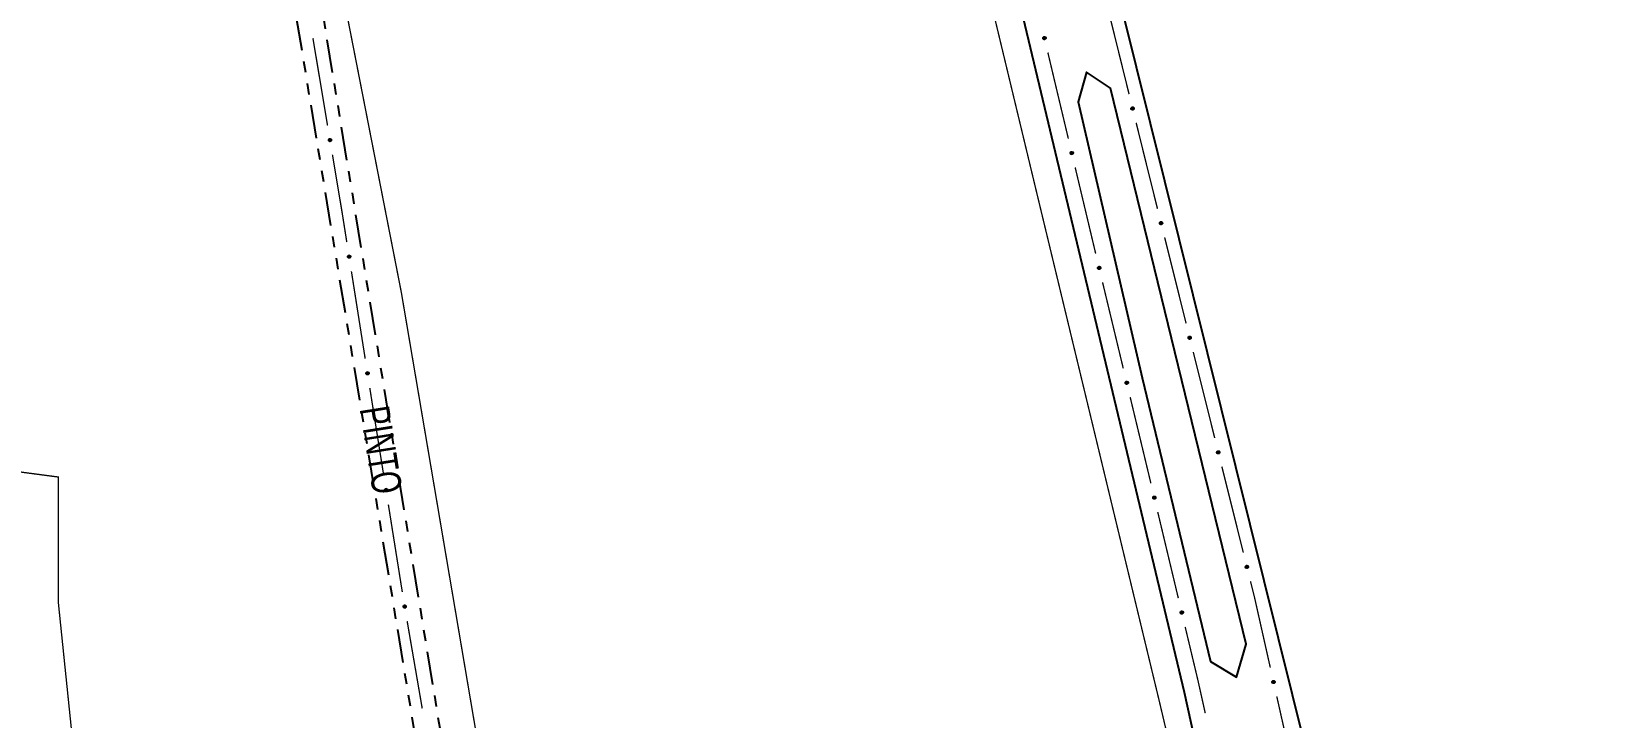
# Model space of a CAD drawing. Extents: x 212200 to 214553, y 4880545 to 4882659.
# Drawn here: x 212911.9 to 213126.6, y 4881728.8 to 4881821.7 of the extents above; entities that cross this region are included whole.
import ezdxf

# ---------------------------------------------------------------- set-up
doc = ezdxf.new("R2010")
doc.units = 0
doc.header["$LTSCALE"] = 1.5
doc.header["$MEASUREMENT"] = 0
doc.linetypes.add('TRACO_12', pattern=[2.5, 2, -0.5])
doc.linetypes.add('TRACO_25', pattern=[8, 3, -1, 1, -1, 1, -1])
for name, color, linetype in [('RU-QUADRA', 210, 'CONTINUOUS'), ('SV-EIXO-RUA-N-PAV', 6, 'CONTINUOUS'), ('SV-EIXO-RUA-PAV', 20, 'CONTINUOUS'), ('SV-RUA-NAO-PAV', 7, 'CONTINUOUS'), ('SV-RUA-PAVIM', 7, 'CONTINUOUS'), ('SV-TXT-RUA-N-PAV', 7, 'CONTINUOUS')]:
    doc.layers.add(name, color=color, linetype=linetype)
doc.styles.add('ARIAL', font='ARIAL.SHX')

msp = doc.modelspace()

# ---------------------------------------------------------------- linework, layer by layer
at = {"layer": 'RU-QUADRA', "linetype": 'Continuous', "const_width": 0.18, "flags": 128}
msp.add_lwpolyline([(213102.179297, 4881570.507812), (213079.254985, 4881667.304371), (213069.1, 4881711.74), (213064.59, 4881730.87), (213048.17, 4881799.01), (213040.78, 4881829.77), (213014.41, 4881945.52), (213009.95, 4881964.98), (212996.36, 4882021.22), (212961.6, 4882016.15), (212946.72, 4882013.98), (212945.5, 4882019.14), (212933.14, 4882017.4), (212921.56, 4882015.69), (212925.05, 4881992.09), (212926.11, 4881985.75), (212938.3, 4881912.42), (212951.77, 4881838.36), (212961.95, 4881786.32), (212974.61, 4881711.7), (212979.76, 4881681.29), (212985.16, 4881649.49), (213002.00624, 4881550.149158)], dxfattribs=at)
at = {"layer": 'RU-QUADRA', "linetype": 'TRACO_12', "const_width": 0.18, "flags": 128}
msp.add_lwpolyline([(212753.14, 4881730.73), (212722.796981, 4881733.844496), (212712.116992, 4881733.802882), (212705.121891, 4881731.44633), (212694.047904, 4881726.379435), (212692.789685, 4881726.277028), (212691.410657, 4881727.771747), (212668.148777, 4881779.456839), (212668.203514, 4881780.946535), (212669.634256, 4881782.460927), (212694.649016, 4881793.313657), (212698.316783, 4881794.250694), (212702.697204, 4881794.0566), (212731.73068, 4881790.923658), (212753.148274, 4881788.549413), (212814.98, 4881781.12), (212849.36, 4881777.92), (212848.65, 4881770.18), (212915.5, 4881761.34), (212915.5, 4881744.4), (212918.13, 4881718.89), (212918.64, 4881713.93), (212851.68, 4881720.7), (212769.95, 4881729.27)], close=True, dxfattribs=at)
at = {"layer": 'SV-EIXO-RUA-N-PAV', "const_width": 0.18}
for points in [[(212949.975002, 4881820.788937), (212951.955623, 4881808.953518)], [(212952.61583, 4881805.008378), (212953.936244, 4881797.118099)], [(212953.936244, 4881797.118099), (212953.941936, 4881797.084089)], [(212953.941936, 4881797.084089), (212954.559634, 4881793.166976)], [(212955.182704, 4881789.215801), (212957.051914, 4881777.362276)], [(212957.674984, 4881773.411101), (212958.142286, 4881770.44772)], [(212958.142286, 4881770.44772), (212958.2012, 4881770.07412)], [(212958.2012, 4881770.07412), (212959.558068, 4881761.559775)], [(212960.187575, 4881757.609621), (212962.076095, 4881745.759157)], [(212962.733532, 4881741.813637), (212964.773183, 4881729.988248)]]:
    msp.add_lwpolyline(points, dxfattribs=at)
at = {"layer": 'SV-EIXO-RUA-N-PAV'}
for points in [[(212952.370583, 4881807.140827), (212952.410798, 4881807.112993), (212952.43967, 4881807.080847), (212952.456034, 4881807.047105), (212952.462719, 4881807.013518), (212952.465688, 4881806.978386), (212952.460867, 4881806.942306), (212952.446646, 4881806.903446), (212952.419008, 4881806.862908), (212952.384134, 4881806.835496), (212952.351912, 4881806.817683), (212952.317291, 4881806.808696), (212952.283114, 4881806.806383), (212952.245801, 4881806.81263), (212952.206561, 4881806.827427), (212952.166471, 4881806.856204), (212952.138382, 4881806.887913), (212952.123411, 4881806.920965), (212952.114596, 4881806.955829), (212952.111995, 4881806.991732), (212952.116931, 4881807.027122), (212952.1319, 4881807.066604), (212952.160828, 4881807.105796), (212952.192134, 4881807.134172), (212952.224967, 4881807.149603), (212952.259486, 4881807.157509), (212952.294686, 4881807.160916), (212952.331157, 4881807.157579), (212952.370583, 4881807.140827)], [(212954.957525, 4881791.350462), (212954.997478, 4881791.322251), (212955.026046, 4881791.289835), (212955.042091, 4881791.255941), (212955.04846, 4881791.222292), (212955.051099, 4881791.187134), (212955.045939, 4881791.151101), (212955.031353, 4881791.112376), (212955.003334, 4881791.0721), (212954.968204, 4881791.045017), (212954.935816, 4881791.027509), (212954.901112, 4881791.018847), (212954.866914, 4881791.016856), (212954.829662, 4881791.023454), (212954.790563, 4881791.038618), (212954.750745, 4881791.067772), (212954.722956, 4881791.099744), (212954.708297, 4881791.132935), (212954.69981, 4881791.16788), (212954.697546, 4881791.203806), (212954.702816, 4881791.239148), (212954.718155, 4881791.278488), (212954.74745, 4881791.317406), (212954.779022, 4881791.345486), (212954.811999, 4881791.360608), (212954.84659, 4881791.368189), (212954.881821, 4881791.371264), (212954.918259, 4881791.367585), (212954.957525, 4881791.350462)], [(212957.449805, 4881775.545762), (212957.489757, 4881775.517551), (212957.518325, 4881775.485135), (212957.534371, 4881775.451241), (212957.54074, 4881775.417592), (212957.543378, 4881775.382434), (212957.538218, 4881775.346401), (212957.523632, 4881775.307676), (212957.495614, 4881775.2674), (212957.460484, 4881775.240317), (212957.428096, 4881775.222809), (212957.393391, 4881775.214147), (212957.359194, 4881775.212156), (212957.321942, 4881775.218754), (212957.282842, 4881775.233918), (212957.243025, 4881775.263072), (212957.215236, 4881775.295044), (212957.200577, 4881775.328235), (212957.19209, 4881775.36318), (212957.189826, 4881775.399106), (212957.195095, 4881775.434448), (212957.210435, 4881775.473788), (212957.23973, 4881775.512706), (212957.271301, 4881775.540786), (212957.304278, 4881775.555908), (212957.33887, 4881775.563489), (212957.374101, 4881775.566564), (212957.410539, 4881775.562885), (212957.449805, 4881775.545762)], [(212959.958918, 4881759.743912), (212959.998916, 4881759.715766), (212960.027537, 4881759.683397), (212960.043637, 4881759.649529), (212960.050061, 4881759.615891), (212960.052757, 4881759.580737), (212960.047656, 4881759.544695), (212960.033133, 4881759.505947), (212960.00518, 4881759.465625), (212959.970094, 4881759.438485), (212959.937735, 4881759.420924), (212959.903045, 4881759.412206), (212959.868851, 4881759.410159), (212959.831588, 4881759.416696), (212959.792463, 4881759.431797), (212959.752599, 4881759.460886), (212959.724757, 4881759.492812), (212959.710044, 4881759.52598), (212959.7015, 4881759.56091), (212959.699178, 4881759.596833), (212959.70439, 4881759.632183), (212959.719665, 4881759.671548), (212959.748897, 4881759.710514), (212959.780423, 4881759.738646), (212959.813375, 4881759.753821), (212959.847954, 4881759.761458), (212959.88318, 4881759.764591), (212959.919624, 4881759.760971), (212959.958918, 4881759.743912)], [(212962.477648, 4881743.944835), (212962.518002, 4881743.917202), (212962.547033, 4881743.885201), (212962.563565, 4881743.851541), (212962.570418, 4881743.817988), (212962.573562, 4881743.782871), (212962.568922, 4881743.746767), (212962.554894, 4881743.707836), (212962.527459, 4881743.667161), (212962.492722, 4881743.639576), (212962.46059, 4881743.621602), (212962.426013, 4881743.612442), (212962.391848, 4881743.609959), (212962.354505, 4881743.61602), (212962.315191, 4881743.63062), (212962.274958, 4881743.659198), (212962.246712, 4881743.690766), (212962.231576, 4881743.723743), (212962.222587, 4881743.758562), (212962.219807, 4881743.794451), (212962.224566, 4881743.829866), (212962.239338, 4881743.869422), (212962.26807, 4881743.908758), (212962.299234, 4881743.93729), (212962.33199, 4881743.952885), (212962.366469, 4881743.960963), (212962.401652, 4881743.964545), (212962.438139, 4881743.961391), (212962.477648, 4881743.944835)]]:
    msp.add_lwpolyline(points, close=True, dxfattribs=at)
for points in [[(212952.111995, 4881806.991732), (212952.138382, 4881806.887913)], [(212952.115806, 4881807.005251), (212952.150885, 4881806.878306)], [(212952.116931, 4881807.027122), (212952.166471, 4881806.856204)], [(212952.127671, 4881807.041824), (212952.184777, 4881806.84939)], [(212952.1319, 4881807.066604), (212952.206561, 4881806.827427)], [(212952.148506, 4881807.082665), (212952.225174, 4881806.822947)], [(212952.160828, 4881807.105796), (212952.245801, 4881806.81263)], [(212952.175851, 4881807.117678), (212952.262642, 4881806.813998)], [(212952.192134, 4881807.134172), (212952.283114, 4881806.806383)], [(212952.208365, 4881807.138338), (212952.299209, 4881806.810433)], [(212952.224967, 4881807.149603), (212952.317291, 4881806.808696)], [(212952.24223, 4881807.150923), (212952.331734, 4881806.814493)], [(212952.259486, 4881807.157509), (212952.351912, 4881806.817683)], [(212952.278792, 4881807.155658), (212952.368961, 4881806.83179)], [(212952.294686, 4881807.160916), (212952.384134, 4881806.835496)], [(212952.313563, 4881807.154559), (212952.401249, 4881806.853796)], [(212952.331157, 4881807.157579), (212952.419008, 4881806.862908)], [(212952.349235, 4881807.148077), (212952.43039, 4881806.886342)], [(212952.370583, 4881807.140827), (212952.446646, 4881806.903446)], [(212952.391872, 4881807.124775), (212952.452121, 4881806.9301)], [(212952.410798, 4881807.112993), (212952.460867, 4881806.942306)], [(212952.427336, 4881807.094739), (212952.460844, 4881806.968914)], [(212952.43967, 4881807.080847), (212952.465688, 4881806.978386)], [(212954.697546, 4881791.203806), (212954.722956, 4881791.099744)], [(212954.701485, 4881791.217289), (212954.735368, 4881791.090019)], [(212954.702816, 4881791.239148), (212954.750745, 4881791.067772)], [(212954.713693, 4881791.253749), (212954.768987, 4881791.060786)], [(212954.718155, 4881791.278488), (212954.790563, 4881791.038618)], [(212954.734912, 4881791.294392), (212954.809133, 4881791.033964)], [(212954.74745, 4881791.317406), (212954.829662, 4881791.023454)], [(212954.762585, 4881791.329146), (212954.846515, 4881791.024663)], [(212954.779022, 4881791.345486), (212954.866914, 4881791.016856)], [(212954.795291, 4881791.349499), (212954.883048, 4881791.020754)], [(212954.811999, 4881791.360608), (212954.901112, 4881791.018847)], [(212954.829273, 4881791.361765), (212954.915609, 4881791.024508)], [(212954.84659, 4881791.368189), (212954.935816, 4881791.027509)], [(212954.865878, 4881791.366156), (212954.952997, 4881791.041455)], [(212954.881821, 4881791.371264), (212954.968204, 4881791.045017)], [(212954.900637, 4881791.36473), (212954.985491, 4881791.063155)], [(212954.918259, 4881791.367585), (212955.003334, 4881791.0721)], [(212954.936247, 4881791.357913), (212955.014936, 4881791.095426)], [(212954.957525, 4881791.350462), (212955.031353, 4881791.112376)], [(212954.978663, 4881791.334211), (212955.037078, 4881791.138978)], [(212954.997478, 4881791.322251), (212955.045939, 4881791.151101)], [(212955.013843, 4881791.303843), (212955.046165, 4881791.177708)], [(212955.026046, 4881791.289835), (212955.051099, 4881791.187134)], [(212957.189826, 4881775.399106), (212957.215236, 4881775.295044)], [(212957.193764, 4881775.412589), (212957.227648, 4881775.285319)], [(212957.195095, 4881775.434448), (212957.243025, 4881775.263072)], [(212957.205973, 4881775.449049), (212957.261267, 4881775.256086)], [(212957.210435, 4881775.473788), (212957.282842, 4881775.233918)], [(212957.227191, 4881775.489692), (212957.301412, 4881775.229264)], [(212957.23973, 4881775.512706), (212957.321942, 4881775.218754)], [(212957.254864, 4881775.524446), (212957.338795, 4881775.219963)], [(212957.271301, 4881775.540786), (212957.359194, 4881775.212156)], [(212957.287571, 4881775.544799), (212957.375327, 4881775.216054)], [(212957.304278, 4881775.555908), (212957.393391, 4881775.214147)], [(212957.321553, 4881775.557065), (212957.407889, 4881775.219808)], [(212957.33887, 4881775.563489), (212957.428096, 4881775.222809)], [(212957.358157, 4881775.561456), (212957.445276, 4881775.236755)], [(212957.374101, 4881775.566564), (212957.460484, 4881775.240317)], [(212957.392917, 4881775.56003), (212957.47777, 4881775.258455)], [(212957.410539, 4881775.562885), (212957.495614, 4881775.2674)], [(212957.428526, 4881775.553213), (212957.507216, 4881775.290726)], [(212957.449805, 4881775.545762), (212957.523632, 4881775.307676)], [(212957.470943, 4881775.529511), (212957.529357, 4881775.334278)], [(212957.489757, 4881775.517551), (212957.538218, 4881775.346401)], [(212957.506122, 4881775.499143), (212957.538445, 4881775.373008)], [(212957.518325, 4881775.485135), (212957.543378, 4881775.382434)], [(212959.699178, 4881759.596833), (212959.724757, 4881759.492812)], [(212959.703095, 4881759.610322), (212959.737185, 4881759.483108)], [(212959.70439, 4881759.632183), (212959.752599, 4881759.460886)], [(212959.715244, 4881759.646802), (212959.770852, 4881759.453929)], [(212959.719665, 4881759.671548), (212959.792463, 4881759.431797)], [(212959.736396, 4881759.68748), (212959.811041, 4881759.427172)], [(212959.748897, 4881759.710514), (212959.831588, 4881759.416696)], [(212959.764012, 4881759.722279), (212959.848439, 4881759.417933)], [(212959.780423, 4881759.738646), (212959.868851, 4881759.410159)], [(212959.796685, 4881759.742685), (212959.884977, 4881759.414084)], [(212959.813375, 4881759.753821), (212959.903045, 4881759.412206)], [(212959.830647, 4881759.755006), (212959.917533, 4881759.41789)], [(212959.847954, 4881759.761458), (212959.937735, 4881759.420924)], [(212959.867245, 4881759.759456), (212959.954893, 4881759.434898)], [(212959.88318, 4881759.764591), (212959.970094, 4881759.438485)], [(212959.902007, 4881759.758087), (212959.987351, 4881759.456651)], [(212959.919624, 4881759.760971), (212960.00518, 4881759.465625)], [(212959.937627, 4881759.751328), (212960.016744, 4881759.48897)], [(212959.958918, 4881759.743912), (212960.033133, 4881759.505947)], [(212959.980082, 4881759.727696), (212960.038815, 4881759.532558)], [(212959.998916, 4881759.715766), (212960.047656, 4881759.544695)], [(212960.015311, 4881759.697385), (212960.047839, 4881759.571303)], [(212960.027537, 4881759.683397), (212960.052757, 4881759.580737)], [(212962.219807, 4881743.794451), (212962.246712, 4881743.690766)], [(212962.22355, 4881743.80799), (212962.259262, 4881743.681221)], [(212962.224566, 4881743.829866), (212962.274958, 4881743.659198)], [(212962.235233, 4881743.844622), (212962.293299, 4881743.652475)], [(212962.239338, 4881743.869422), (212962.315191, 4881743.63062)], [(212962.255864, 4881743.885566), (212962.333826, 4881743.626233)], [(212962.26807, 4881743.908758), (212962.354505, 4881743.61602)], [(212962.283034, 4881743.920715), (212962.371339, 4881743.617472)], [(212962.299234, 4881743.93729), (212962.391848, 4881743.609959)], [(212962.315444, 4881743.941537), (212962.407924, 4881743.614089)], [(212962.33199, 4881743.952885), (212962.426013, 4881743.612442)], [(212962.349246, 4881743.95429), (212962.440428, 4881743.618311)], [(212962.366469, 4881743.960963), (212962.46059, 4881743.621602)], [(212962.385784, 4881743.959208), (212962.477568, 4881743.635794)], [(212962.401652, 4881743.964545), (212962.492722, 4881743.639576)], [(212962.42056, 4881743.958283), (212962.509746, 4881743.65796)], [(212962.438139, 4881743.961391), (212962.527459, 4881743.667161)], [(212962.456264, 4881743.951979), (212962.538724, 4881743.690652)], [(212962.477648, 4881743.944835), (212962.554894, 4881743.707836)], [(212962.499017, 4881743.92889), (212962.560236, 4881743.734518)], [(212962.518002, 4881743.917202), (212962.568922, 4881743.746767)], [(212962.53463, 4881743.899031), (212962.568765, 4881743.773375)], [(212962.547033, 4881743.885201), (212962.573562, 4881743.782871)]]:
    msp.add_lwpolyline(points, dxfattribs=at)
at = {"layer": 'SV-EIXO-RUA-PAV', "const_width": 0.18}
for points in [[(213060.472917, 4881813.207168), (213057.592401, 4881824.856315)], [(213049.475683, 4881818.844352), (213052.25145, 4881807.169802)], [(213063.320816, 4881801.68993), (213061.433089, 4881809.324119)], [(213053.176706, 4881803.278285), (213055.952473, 4881791.603735)], [(213063.35371, 4881801.55809), (213063.320816, 4881801.68993)], [(213064.32203, 4881797.677065), (213063.35371, 4881801.55809)], [(213068.195309, 4881782.152964), (213065.29035, 4881793.796039)], [(213056.884685, 4881787.713881), (213059.688582, 4881776.046055)], [(213072.068587, 4881766.628863), (213069.163628, 4881778.271938)], [(213060.623214, 4881772.15678), (213063.193452, 4881761.461273)], [(213063.193452, 4881761.461273), (213063.207648, 4881761.402196)], [(213063.207648, 4881761.402196), (213063.425704, 4881760.488617)], [(213075.941866, 4881751.104762), (213073.036907, 4881762.747837)], [(213064.354351, 4881756.597908), (213067.140291, 4881744.925782)], [(213077.46679, 4881744.992867), (213076.910186, 4881747.223736)], [(213077.620354, 4881744.309158), (213077.46679, 4881744.992867)], [(213079.592662, 4881735.527928), (213077.620354, 4881744.309158)], [(213068.068937, 4881741.035073), (213069.694069, 4881734.226332)], [(213069.694069, 4881734.226332), (213069.77138, 4881733.902423)], [(213069.77138, 4881733.902423), (213070.788002, 4881729.347503)], [(213083.098987, 4881719.916853), (213080.469244, 4881731.625159)]]:
    msp.add_lwpolyline(points, dxfattribs=at)
at = {"layer": 'SV-EIXO-RUA-PAV'}
for points in [[(213049.086915, 4881820.955357), (213049.128919, 4881820.930304), (213049.159897, 4881820.900182), (213049.178503, 4881820.867623), (213049.187442, 4881820.834564), (213049.192778, 4881820.799713), (213049.190406, 4881820.76339), (213049.178843, 4881820.723657), (213049.154007, 4881820.681345), (213049.121065, 4881820.651639), (213049.09012, 4881820.63169), (213049.056185, 4881820.620384), (213049.022243, 4881820.615767), (213048.984593, 4881820.619479), (213048.944443, 4881820.63159), (213048.9025, 4881820.657594), (213048.872333, 4881820.687332), (213048.855163, 4881820.719297), (213048.844013, 4881820.753485), (213048.838991, 4881820.789131), (213048.841526, 4881820.824773), (213048.853792, 4881820.865177), (213048.880006, 4881820.906234), (213048.909323, 4881820.93666), (213048.941039, 4881820.954274), (213048.974945, 4881820.964494), (213049.009834, 4881820.970272), (213049.046447, 4881820.969407), (213049.086915, 4881820.955357)], [(213060.880631, 4881811.09974), (213060.838403, 4881811.124415), (213060.807156, 4881811.154257), (213060.788259, 4881811.186648), (213060.779023, 4881811.219625), (213060.773374, 4881811.254426), (213060.775419, 4881811.29077), (213060.786625, 4881811.330604), (213060.81108, 4881811.373138), (213060.843754, 4881811.403139), (213060.874518, 4881811.423365), (213060.90835, 4881811.434975), (213060.94225, 4881811.439897), (213060.979932, 4881811.436523), (213061.020189, 4881811.424773), (213061.062364, 4881811.399148), (213061.092797, 4881811.369681), (213061.110253, 4881811.337871), (213061.12171, 4881811.303785), (213061.127051, 4881811.268186), (213061.124837, 4881811.232522), (213061.112934, 4881811.19201), (213061.08709, 4881811.15072), (213061.058047, 4881811.120031), (213061.026491, 4881811.102133), (213060.992679, 4881811.091609), (213060.957842, 4881811.085518), (213060.921223, 4881811.086054), (213060.880631, 4881811.09974)], [(213052.787938, 4881805.38929), (213052.829942, 4881805.364237), (213052.86092, 4881805.334116), (213052.879526, 4881805.301556), (213052.888465, 4881805.268498), (213052.893801, 4881805.233647), (213052.891429, 4881805.197323), (213052.879866, 4881805.157591), (213052.85503, 4881805.115278), (213052.822088, 4881805.085573), (213052.791143, 4881805.065624), (213052.757208, 4881805.054317), (213052.723266, 4881805.049701), (213052.685616, 4881805.053413), (213052.645465, 4881805.065524), (213052.603523, 4881805.091527), (213052.573356, 4881805.121266), (213052.556186, 4881805.153231), (213052.545036, 4881805.187419), (213052.540014, 4881805.223064), (213052.542548, 4881805.258707), (213052.554815, 4881805.29911), (213052.581029, 4881805.340167), (213052.610346, 4881805.370594), (213052.642062, 4881805.388208), (213052.675967, 4881805.398428), (213052.710857, 4881805.404205), (213052.74747, 4881805.403341), (213052.787938, 4881805.38929)], [(213064.734166, 4881795.570497), (213064.691886, 4881795.595083), (213064.660577, 4881795.624859), (213064.641611, 4881795.65721), (213064.632306, 4881795.690168), (213064.626584, 4881795.724958), (213064.628554, 4881795.761306), (213064.639676, 4881795.801163), (213064.664041, 4881795.843749), (213064.696652, 4881795.873817), (213064.727374, 4881795.894108), (213064.761182, 4881795.90579), (213064.795071, 4881795.910782), (213064.83276, 4881795.907488), (213064.873042, 4881795.895822), (213064.91527, 4881795.870285), (213064.945764, 4881795.840883), (213064.963287, 4881795.80911), (213064.974816, 4881795.775047), (213064.980232, 4881795.73946), (213064.978093, 4881795.703791), (213064.966275, 4881795.663255), (213064.940517, 4881795.62191), (213064.911539, 4881795.59116), (213064.880021, 4881795.573196), (213064.846231, 4881795.562601), (213064.811407, 4881795.556437), (213064.774787, 4881795.556896), (213064.734166, 4881795.570497)], [(213056.490831, 4881789.823943), (213056.532895, 4881789.798992), (213056.563945, 4881789.768945), (213056.58263, 4881789.736431), (213056.591649, 4881789.703394), (213056.597069, 4881789.668556), (213056.594784, 4881789.632226), (213056.583317, 4881789.592466), (213056.558583, 4881789.550094), (213056.525713, 4881789.520309), (213056.494816, 4881789.500286), (213056.460908, 4881789.488897), (213056.426977, 4881789.484199), (213056.389319, 4881789.48782), (213056.349139, 4881789.499834), (213056.307134, 4881789.525737), (213056.276895, 4881789.555402), (213056.259649, 4881789.587326), (213056.248416, 4881789.621487), (213056.243308, 4881789.65712), (213056.245757, 4881789.692769), (213056.257926, 4881789.733202), (213056.284041, 4881789.774322), (213056.313284, 4881789.804819), (213056.344958, 4881789.822509), (213056.378839, 4881789.832811), (213056.413714, 4881789.838672), (213056.450329, 4881789.837896), (213056.490831, 4881789.823943)], [(213068.607444, 4881780.046396), (213068.565165, 4881780.070982), (213068.533856, 4881780.100758), (213068.51489, 4881780.133109), (213068.505585, 4881780.166067), (213068.499863, 4881780.200857), (213068.501832, 4881780.237205), (213068.512954, 4881780.277062), (213068.53732, 4881780.319648), (213068.569931, 4881780.349716), (213068.600653, 4881780.370007), (213068.63446, 4881780.381689), (213068.66835, 4881780.386681), (213068.706038, 4881780.383387), (213068.74632, 4881780.371721), (213068.788548, 4881780.346184), (213068.819043, 4881780.316782), (213068.836566, 4881780.285009), (213068.848095, 4881780.250946), (213068.853511, 4881780.215359), (213068.851372, 4881780.17969), (213068.839553, 4881780.139154), (213068.813796, 4881780.097809), (213068.784818, 4881780.067059), (213068.753299, 4881780.049095), (213068.719509, 4881780.0385), (213068.684685, 4881780.032336), (213068.648065, 4881780.032795), (213068.607444, 4881780.046396)], [(213060.229359, 4881774.266842), (213060.271423, 4881774.24189), (213060.302474, 4881774.211843), (213060.321158, 4881774.179329), (213060.330177, 4881774.146292), (213060.335597, 4881774.111454), (213060.333313, 4881774.075125), (213060.321845, 4881774.035365), (213060.297111, 4881773.992992), (213060.264241, 4881773.963208), (213060.233344, 4881773.943184), (213060.199437, 4881773.931796), (213060.165505, 4881773.927098), (213060.127847, 4881773.930719), (213060.087667, 4881773.942733), (213060.045662, 4881773.968635), (213060.015424, 4881773.998301), (213059.998177, 4881774.030225), (213059.986944, 4881774.064386), (213059.981837, 4881774.100019), (213059.984285, 4881774.135667), (213059.996454, 4881774.1761), (213060.022569, 4881774.21722), (213060.051813, 4881774.247718), (213060.083486, 4881774.265408), (213060.117367, 4881774.27571), (213060.152243, 4881774.281571), (213060.188858, 4881774.280795), (213060.229359, 4881774.266842)], [(213072.480723, 4881764.522295), (213072.438444, 4881764.546881), (213072.407134, 4881764.576657), (213072.388169, 4881764.609008), (213072.378863, 4881764.641966), (213072.373141, 4881764.676756), (213072.375111, 4881764.713104), (213072.386233, 4881764.752961), (213072.410599, 4881764.795547), (213072.44321, 4881764.825615), (213072.473931, 4881764.845906), (213072.507739, 4881764.857588), (213072.541628, 4881764.86258), (213072.579317, 4881764.859286), (213072.619599, 4881764.84762), (213072.661827, 4881764.822083), (213072.692322, 4881764.792681), (213072.709845, 4881764.760908), (213072.721373, 4881764.726845), (213072.726789, 4881764.691258), (213072.724651, 4881764.655589), (213072.712832, 4881764.615053), (213072.687075, 4881764.573708), (213072.658097, 4881764.542958), (213072.626578, 4881764.524994), (213072.592788, 4881764.514399), (213072.557964, 4881764.508235), (213072.521344, 4881764.508694), (213072.480723, 4881764.522295)], [(213063.963743, 4881758.708574), (213064.00577, 4881758.683557), (213064.036773, 4881758.653463), (213064.055408, 4881758.62092), (213064.064376, 4881758.587869), (213064.069743, 4881758.553023), (213064.067402, 4881758.516697), (213064.055874, 4881758.476955), (213064.031074, 4881758.43462), (213063.998158, 4881758.404886), (213063.967231, 4881758.38491), (213063.933306, 4881758.373574), (213063.899367, 4881758.368928), (213063.861714, 4881758.372607), (213063.821553, 4881758.384683), (213063.779588, 4881758.41065), (213063.749395, 4881758.440362), (213063.732198, 4881758.472313), (213063.721017, 4881758.506491), (213063.715965, 4881758.542132), (213063.718468, 4881758.577777), (213063.730699, 4881758.618191), (213063.756878, 4881758.659271), (213063.786168, 4881758.689723), (213063.817868, 4881758.707364), (213063.851765, 4881758.717614), (213063.88665, 4881758.723421), (213063.923264, 4881758.722589), (213063.963743, 4881758.708574)], [(213076.354002, 4881748.998194), (213076.311722, 4881749.02278), (213076.280413, 4881749.052556), (213076.261447, 4881749.084907), (213076.252142, 4881749.117865), (213076.24642, 4881749.152655), (213076.24839, 4881749.189003), (213076.259512, 4881749.22886), (213076.283877, 4881749.271446), (213076.316488, 4881749.301514), (213076.34721, 4881749.321805), (213076.381018, 4881749.333487), (213076.414907, 4881749.338479), (213076.452596, 4881749.335185), (213076.492878, 4881749.323519), (213076.535106, 4881749.297982), (213076.565601, 4881749.26858), (213076.583123, 4881749.236807), (213076.594652, 4881749.202744), (213076.600068, 4881749.167157), (213076.597929, 4881749.131488), (213076.586111, 4881749.090952), (213076.560354, 4881749.049607), (213076.531375, 4881749.018857), (213076.499857, 4881749.000893), (213076.466067, 4881748.990298), (213076.431243, 4881748.984134), (213076.394623, 4881748.984593), (213076.354002, 4881748.998194)], [(213067.67833, 4881743.145738), (213067.720356, 4881743.120722), (213067.75136, 4881743.090627), (213067.769994, 4881743.058084), (213067.778962, 4881743.025033), (213067.784329, 4881742.990187), (213067.781988, 4881742.953861), (213067.77046, 4881742.914119), (213067.745661, 4881742.871785), (213067.712745, 4881742.842051), (213067.681817, 4881742.822075), (213067.647892, 4881742.810739), (213067.613953, 4881742.806093), (213067.5763, 4881742.809772), (213067.53614, 4881742.821848), (213067.494174, 4881742.847815), (213067.463981, 4881742.877527), (213067.446784, 4881742.909477), (213067.435604, 4881742.943655), (213067.430551, 4881742.979296), (213067.433054, 4881743.014941), (213067.445286, 4881743.055355), (213067.471464, 4881743.096435), (213067.500754, 4881743.126887), (213067.532455, 4881743.144529), (213067.566351, 4881743.154778), (213067.601236, 4881743.160586), (213067.63785, 4881743.159753), (213067.67833, 4881743.145738)], [(213079.955035, 4881733.412232), (213079.913347, 4881733.437808), (213079.882748, 4881733.468314), (213079.86455, 4881733.501103), (213079.856024, 4881733.534271), (213079.851124, 4881733.569186), (213079.853949, 4881733.605477), (213079.866008, 4881733.645062), (213079.89137, 4881733.687061), (213079.924681, 4881733.716353), (213079.955872, 4881733.735914), (213079.989946, 4881733.746795), (213080.023943, 4881733.750987), (213080.061544, 4881733.746806), (213080.10154, 4881733.734194), (213080.143154, 4881733.707669), (213080.172948, 4881733.677556), (213080.189717, 4881733.645379), (213080.200439, 4881733.611054), (213080.205015, 4881733.575349), (213080.202036, 4881733.539741), (213080.189266, 4881733.499494), (213080.162541, 4881733.458767), (213080.132846, 4881733.428709), (213080.100913, 4881733.411493), (213080.066883, 4881733.401697), (213080.031923, 4881733.396356), (213079.995324, 4881733.397677), (213079.955035, 4881733.412232)]]:
    msp.add_lwpolyline(points, close=True, dxfattribs=at)
for points in [[(213048.838991, 4881820.789131), (213048.872333, 4881820.687332)], [(213048.841526, 4881820.824773), (213048.9025, 4881820.657594)], [(213048.841881, 4881820.802877), (213048.885457, 4881820.678592)], [(213048.851248, 4881820.840168), (213048.921225, 4881820.652032)], [(213048.853792, 4881820.865177), (213048.944443, 4881820.63159)], [(213048.869276, 4881820.882323), (213048.963316, 4881820.628378)], [(213048.880006, 4881820.906234), (213048.984593, 4881820.619479)], [(213048.894192, 4881820.919104), (213049.001303, 4881820.621982)], [(213048.909323, 4881820.93666), (213049.022243, 4881820.615767)], [(213048.925236, 4881820.941913), (213049.038028, 4881820.620896)], [(213048.941039, 4881820.954274), (213049.056185, 4881820.620384)], [(213048.958173, 4881820.956757), (213049.070204, 4881820.627143)], [(213048.974945, 4881820.964494), (213049.09012, 4881820.63169)], [(213048.994331, 4881820.963952), (213049.106177, 4881820.646917)], [(213049.009834, 4881820.970272), (213049.121065, 4881820.651639)], [(213049.029097, 4881820.965205), (213049.136905, 4881820.671054)], [(213049.046447, 4881820.969407), (213049.154007, 4881820.681345)], [(213049.065126, 4881820.961148), (213049.16378, 4881820.705495)], [(213049.086915, 4881820.955357), (213049.178843, 4881820.723657)], [(213049.10924, 4881820.940781), (213049.182504, 4881820.750621)], [(213049.128919, 4881820.930304), (213049.190406, 4881820.76339)], [(213049.146652, 4881820.913209), (213049.188585, 4881820.789936)], [(213049.159897, 4881820.900182), (213049.192778, 4881820.799713)], [(213060.807156, 4881811.154257), (213060.773374, 4881811.254426)], [(213060.838403, 4881811.124415), (213060.775419, 4881811.29077)], [(213060.820517, 4881811.14135), (213060.777479, 4881811.264241)], [(213060.858175, 4881811.114115), (213060.783206, 4881811.303609)], [(213060.880631, 4881811.09974), (213060.786625, 4881811.330604)], [(213060.902471, 4881811.094145), (213060.801525, 4881811.348902)], [(213060.921223, 4881811.086054), (213060.81108, 4881811.373138)], [(213060.938534, 4881811.090412), (213060.828089, 4881811.383583)], [(213060.957842, 4881811.085518), (213060.843754, 4881811.403139)], [(213060.973288, 4881811.091977), (213060.858599, 4881811.407994)], [(213060.992679, 4881811.091609), (213060.874518, 4881811.423365)], [(213061.00938, 4881811.099496), (213060.894393, 4881811.42809)], [(213061.026491, 4881811.102133), (213060.90835, 4881811.434975)], [(213061.042183, 4881811.114635), (213060.926512, 4881811.434627)], [(213061.058047, 4881811.120031), (213060.94225, 4881811.439897)], [(213061.07302, 4881811.137722), (213060.963245, 4881811.43387)], [(213061.08709, 4881811.15072), (213060.979932, 4881811.436523)], [(213061.097605, 4881811.174725), (213061.001288, 4881811.427816)], [(213061.112934, 4881811.19201), (213061.020189, 4881811.424773)], [(213061.115254, 4881811.217041), (213061.043589, 4881811.404541)], [(213061.124837, 4881811.232522), (213061.062364, 4881811.399148)], [(213061.124286, 4881811.254415), (213061.079595, 4881811.378304)], [(213061.127051, 4881811.268186), (213061.092797, 4881811.369681)], [(213052.540014, 4881805.223064), (213052.573356, 4881805.121266)], [(213052.542548, 4881805.258707), (213052.603523, 4881805.091527)], [(213052.542903, 4881805.23681), (213052.586479, 4881805.112525)], [(213052.55227, 4881805.274101), (213052.622248, 4881805.085965)], [(213052.554815, 4881805.29911), (213052.645465, 4881805.065524)], [(213052.570299, 4881805.316257), (213052.664339, 4881805.062312)], [(213052.581029, 4881805.340167), (213052.685616, 4881805.053413)], [(213052.595215, 4881805.353037), (213052.702326, 4881805.055915)], [(213052.610346, 4881805.370594), (213052.723266, 4881805.049701)], [(213052.626258, 4881805.375847), (213052.739051, 4881805.054829)], [(213052.642062, 4881805.388208), (213052.757208, 4881805.054317)], [(213052.659196, 4881805.390691), (213052.771227, 4881805.061077)], [(213052.675967, 4881805.398428), (213052.791143, 4881805.065624)], [(213052.695354, 4881805.397885), (213052.8072, 4881805.08085)], [(213052.710857, 4881805.404205), (213052.822088, 4881805.085573)], [(213052.73012, 4881805.399138), (213052.837928, 4881805.104987)], [(213052.74747, 4881805.403341), (213052.85503, 4881805.115278)], [(213052.766149, 4881805.395082), (213052.864803, 4881805.139428)], [(213052.787938, 4881805.38929), (213052.879866, 4881805.157591)], [(213052.810263, 4881805.374714), (213052.883527, 4881805.184554)], [(213052.829942, 4881805.364237), (213052.891429, 4881805.197323)], [(213052.847675, 4881805.347142), (213052.889608, 4881805.223869)], [(213052.86092, 4881805.334116), (213052.893801, 4881805.233647)], [(213064.660577, 4881795.624859), (213064.626584, 4881795.724958)], [(213064.691886, 4881795.595083), (213064.628554, 4881795.761306)], [(213064.673965, 4881795.61198), (213064.630669, 4881795.734781)], [(213064.71168, 4881795.584825), (213064.636314, 4881795.774161)], [(213064.734166, 4881795.570497), (213064.639676, 4881795.801163)], [(213064.756017, 4881795.564947), (213064.654537, 4881795.819492)], [(213064.774787, 4881795.556896), (213064.664041, 4881795.843749)], [(213064.792089, 4881795.56129), (213064.681029, 4881795.854229)], [(213064.811407, 4881795.556437), (213064.696652, 4881795.873817)], [(213064.826839, 4881795.562928), (213064.711487, 4881795.878704)], [(213064.846231, 4881795.562601), (213064.727374, 4881795.894108)], [(213064.862915, 4881795.570523), (213064.747239, 4881795.898875)], [(213064.880021, 4881795.573196), (213064.761182, 4881795.90579)], [(213064.895686, 4881795.585731), (213064.779344, 4881795.905479)], [(213064.911539, 4881795.59116), (213064.795071, 4881795.910782)], [(213064.926475, 4881795.608883), (213064.816078, 4881795.9048)], [(213064.940517, 4881795.62191), (213064.83276, 4881795.907488)], [(213064.950982, 4881795.645937), (213064.854134, 4881795.898825)], [(213064.966275, 4881795.663255), (213064.873042, 4881795.895822)], [(213064.968542, 4881795.68829), (213064.896484, 4881795.875639)], [(213064.978093, 4881795.703791), (213064.91527, 4881795.870285)], [(213064.977495, 4881795.725683), (213064.932545, 4881795.849477)], [(213064.980232, 4881795.73946), (213064.945764, 4881795.840883)], [(213056.243308, 4881789.65712), (213056.276895, 4881789.555402)], [(213056.245757, 4881789.692769), (213056.307134, 4881789.525737)], [(213056.246165, 4881789.670873), (213056.29004, 4881789.546693)], [(213056.255442, 4881789.708187), (213056.325872, 4881789.52022)], [(213056.257926, 4881789.733202), (213056.349139, 4881789.499834)], [(213056.273368, 4881789.750386), (213056.36802, 4881789.496668)], [(213056.284041, 4881789.774322), (213056.389319, 4881789.48782)], [(213056.298196, 4881789.787226), (213056.406023, 4881789.490363)], [(213056.313284, 4881789.804819), (213056.426977, 4881789.484199)], [(213056.329184, 4881789.81011), (213056.44275, 4881789.489365)], [(213056.344958, 4881789.822509), (213056.460908, 4881789.488897)], [(213056.362086, 4881789.825033), (213056.474911, 4881789.495691)], [(213056.378839, 4881789.832811), (213056.494816, 4881789.500286)], [(213056.398227, 4881789.832315), (213056.510836, 4881789.515551)], [(213056.413714, 4881789.838672), (213056.525713, 4881789.520309)], [(213056.43299, 4881789.833652), (213056.541505, 4881789.539761)], [(213056.450329, 4881789.837896), (213056.558583, 4881789.550094)], [(213056.469028, 4881789.829682), (213056.568298, 4881789.574267)], [(213056.490831, 4881789.823943), (213056.583317, 4881789.592466)], [(213056.513191, 4881789.809421), (213056.586913, 4881789.619438)], [(213056.532895, 4881789.798992), (213056.594784, 4881789.632226)], [(213056.550669, 4881789.78194), (213056.592899, 4881789.658768)], [(213056.563945, 4881789.768945), (213056.597069, 4881789.668556)], [(213068.533856, 4881780.100758), (213068.499863, 4881780.200857)], [(213068.565165, 4881780.070982), (213068.501832, 4881780.237205)], [(213068.547244, 4881780.087879), (213068.503948, 4881780.21068)], [(213068.584959, 4881780.060724), (213068.509592, 4881780.25006)], [(213068.607444, 4881780.046396), (213068.512954, 4881780.277062)], [(213068.629296, 4881780.040846), (213068.527815, 4881780.295391)], [(213068.648065, 4881780.032795), (213068.53732, 4881780.319648)], [(213068.665367, 4881780.037189), (213068.554307, 4881780.330128)], [(213068.684685, 4881780.032336), (213068.569931, 4881780.349716)], [(213068.700117, 4881780.038827), (213068.584766, 4881780.354603)], [(213068.719509, 4881780.0385), (213068.600653, 4881780.370007)], [(213068.736194, 4881780.046422), (213068.620517, 4881780.374774)], [(213068.753299, 4881780.049095), (213068.63446, 4881780.381689)], [(213068.768965, 4881780.06163), (213068.652622, 4881780.381378)], [(213068.784818, 4881780.067059), (213068.66835, 4881780.386681)], [(213068.799754, 4881780.084782), (213068.689357, 4881780.380699)], [(213068.813796, 4881780.097809), (213068.706038, 4881780.383387)], [(213068.824261, 4881780.121836), (213068.727413, 4881780.374724)], [(213068.839553, 4881780.139154), (213068.74632, 4881780.371721)], [(213068.841821, 4881780.164189), (213068.769763, 4881780.351538)], [(213068.851372, 4881780.17969), (213068.788548, 4881780.346184)], [(213068.850774, 4881780.201582), (213068.805824, 4881780.325376)], [(213068.853511, 4881780.215359), (213068.819043, 4881780.316782)], [(213059.981837, 4881774.100019), (213060.015424, 4881773.998301)], [(213059.984285, 4881774.135667), (213060.045662, 4881773.968635)], [(213059.984693, 4881774.113772), (213060.028568, 4881773.989592)], [(213059.99397, 4881774.151085), (213060.064401, 4881773.963119)], [(213059.996454, 4881774.1761), (213060.087667, 4881773.942733)], [(213060.011896, 4881774.193284), (213060.106548, 4881773.939566)], [(213060.022569, 4881774.21722), (213060.127847, 4881773.930719)], [(213060.036724, 4881774.230125), (213060.144551, 4881773.933262)], [(213060.051813, 4881774.247718), (213060.165505, 4881773.927098)], [(213060.067712, 4881774.253009), (213060.181278, 4881773.932264)], [(213060.083486, 4881774.265408), (213060.199437, 4881773.931796)], [(213060.100614, 4881774.267932), (213060.213439, 4881773.938589)], [(213060.117367, 4881774.27571), (213060.233344, 4881773.943184)], [(213060.136755, 4881774.275214), (213060.249364, 4881773.958449)], [(213060.152243, 4881774.281571), (213060.264241, 4881773.963208)], [(213060.171518, 4881774.276551), (213060.280034, 4881773.98266)], [(213060.188858, 4881774.280795), (213060.297111, 4881773.992992)], [(213060.207556, 4881774.272581), (213060.306826, 4881774.017166)], [(213060.229359, 4881774.266842), (213060.321845, 4881774.035365)], [(213060.251719, 4881774.252319), (213060.325442, 4881774.062337)], [(213060.271423, 4881774.24189), (213060.333313, 4881774.075125)], [(213060.289198, 4881774.224838), (213060.331427, 4881774.101666)], [(213060.302474, 4881774.211843), (213060.335597, 4881774.111454)], [(213072.407134, 4881764.576657), (213072.373141, 4881764.676756)], [(213072.438444, 4881764.546881), (213072.375111, 4881764.713104)], [(213072.420522, 4881764.563778), (213072.377226, 4881764.686579)], [(213072.458237, 4881764.536623), (213072.382871, 4881764.725959)], [(213072.480723, 4881764.522295), (213072.386233, 4881764.752961)], [(213072.502575, 4881764.516745), (213072.401094, 4881764.77129)], [(213072.521344, 4881764.508694), (213072.410599, 4881764.795547)], [(213072.538646, 4881764.513088), (213072.427586, 4881764.806027)], [(213072.557964, 4881764.508235), (213072.44321, 4881764.825615)], [(213072.573396, 4881764.514726), (213072.458045, 4881764.830502)], [(213072.592788, 4881764.514399), (213072.473931, 4881764.845906)], [(213072.609473, 4881764.522321), (213072.493796, 4881764.850673)], [(213072.626578, 4881764.524994), (213072.507739, 4881764.857588)], [(213072.642244, 4881764.537529), (213072.525901, 4881764.857277)], [(213072.658097, 4881764.542958), (213072.541628, 4881764.86258)], [(213072.673032, 4881764.560681), (213072.562636, 4881764.856598)], [(213072.687075, 4881764.573708), (213072.579317, 4881764.859286)], [(213072.69754, 4881764.597735), (213072.600691, 4881764.850623)], [(213072.712832, 4881764.615053), (213072.619599, 4881764.84762)], [(213072.7151, 4881764.640088), (213072.643042, 4881764.827437)], [(213072.724651, 4881764.655589), (213072.661827, 4881764.822083)], [(213072.724053, 4881764.677481), (213072.679102, 4881764.801275)], [(213072.726789, 4881764.691258), (213072.692322, 4881764.792681)], [(213063.715965, 4881758.542132), (213063.749395, 4881758.440362)], [(213063.718468, 4881758.577777), (213063.779588, 4881758.41065)], [(213063.718842, 4881758.55588), (213063.762526, 4881758.431633)], [(213063.728176, 4881758.59318), (213063.798318, 4881758.405105)], [(213063.730699, 4881758.618191), (213063.821553, 4881758.384683)], [(213063.746168, 4881758.635351), (213063.840429, 4881758.381488)], [(213063.756878, 4881758.659271), (213063.861714, 4881758.372607)], [(213063.771052, 4881758.672153), (213063.878422, 4881758.375124)], [(213063.786168, 4881758.689723), (213063.899367, 4881758.368928)], [(213063.802076, 4881758.694989), (213063.915148, 4881758.37407)], [(213063.817868, 4881758.707364), (213063.933306, 4881758.373574)], [(213063.835, 4881758.709862), (213063.947319, 4881758.380346)], [(213063.851765, 4881758.717614), (213063.967231, 4881758.38491)], [(213063.871152, 4881758.717088), (213063.983274, 4881758.400151)], [(213063.88665, 4881758.723421), (213063.998158, 4881758.404886)], [(213063.905917, 4881758.718372), (213064.013981, 4881758.424314)], [(213063.923264, 4881758.722589), (213064.031074, 4881758.43462)], [(213063.941949, 4881758.714346), (213064.040826, 4881758.458779)], [(213063.963743, 4881758.708574), (213064.055874, 4881758.476955)], [(213063.986082, 4881758.694017), (213064.059511, 4881758.503921)], [(213064.00577, 4881758.683557), (213064.067402, 4881758.516697)], [(213064.023517, 4881758.666478), (213064.065558, 4881758.543241)], [(213064.036773, 4881758.653463), (213064.069743, 4881758.553023)], [(213076.280413, 4881749.052556), (213076.24642, 4881749.152655)], [(213076.311722, 4881749.02278), (213076.24839, 4881749.189003)], [(213076.293801, 4881749.039677), (213076.250505, 4881749.162478)], [(213076.331516, 4881749.012522), (213076.25615, 4881749.201858)], [(213076.354002, 4881748.998194), (213076.259512, 4881749.22886)], [(213076.375854, 4881748.992644), (213076.274373, 4881749.247189)], [(213076.394623, 4881748.984593), (213076.283877, 4881749.271446)], [(213076.411925, 4881748.988987), (213076.300865, 4881749.281926)], [(213076.431243, 4881748.984134), (213076.316488, 4881749.301514)], [(213076.446675, 4881748.990625), (213076.331323, 4881749.306401)], [(213076.466067, 4881748.990298), (213076.34721, 4881749.321805)], [(213076.482751, 4881748.99822), (213076.367075, 4881749.326572)], [(213076.499857, 4881749.000893), (213076.381018, 4881749.333487)], [(213076.515522, 4881749.013428), (213076.39918, 4881749.333176)], [(213076.531375, 4881749.018857), (213076.414907, 4881749.338479)], [(213076.546311, 4881749.03658), (213076.435914, 4881749.332497)], [(213076.560354, 4881749.049607), (213076.452596, 4881749.335185)], [(213076.570818, 4881749.073634), (213076.47397, 4881749.326522)], [(213076.586111, 4881749.090952), (213076.492878, 4881749.323519)], [(213076.588378, 4881749.115987), (213076.51632, 4881749.303336)], [(213076.597929, 4881749.131488), (213076.535106, 4881749.297982)], [(213076.597331, 4881749.15338), (213076.552381, 4881749.277174)], [(213076.600068, 4881749.167157), (213076.565601, 4881749.26858)], [(213067.430551, 4881742.979296), (213067.463981, 4881742.877527)], [(213067.433054, 4881743.014941), (213067.494174, 4881742.847815)], [(213067.433428, 4881742.993045), (213067.477113, 4881742.868798)], [(213067.442763, 4881743.030344), (213067.512904, 4881742.842269)], [(213067.445286, 4881743.055355), (213067.53614, 4881742.821848)], [(213067.460754, 4881743.072515), (213067.555016, 4881742.818652)], [(213067.471464, 4881743.096435), (213067.5763, 4881742.809772)], [(213067.485639, 4881743.109318), (213067.593008, 4881742.812289)], [(213067.500754, 4881743.126887), (213067.613953, 4881742.806093)], [(213067.516662, 4881743.132154), (213067.629734, 4881742.811235)], [(213067.532455, 4881743.144529), (213067.647892, 4881742.810739)], [(213067.549586, 4881743.147026), (213067.661905, 4881742.81751)], [(213067.566351, 4881743.154778), (213067.681817, 4881742.822075)], [(213067.585739, 4881743.154253), (213067.69786, 4881742.837315)], [(213067.601236, 4881743.160586), (213067.712745, 4881742.842051)], [(213067.620504, 4881743.155536), (213067.728567, 4881742.861479)], [(213067.63785, 4881743.159753), (213067.745661, 4881742.871785)], [(213067.656536, 4881743.151511), (213067.755412, 4881742.895943)], [(213067.67833, 4881743.145738), (213067.77046, 4881742.914119)], [(213067.700668, 4881743.131182), (213067.774097, 4881742.941086)], [(213067.720356, 4881743.120722), (213067.781988, 4881742.953861)], [(213067.738104, 4881743.103643), (213067.780144, 4881742.980406)], [(213067.75136, 4881743.090627), (213067.784329, 4881742.990187)], [(213079.882748, 4881733.468314), (213079.851124, 4881733.569186)], [(213079.913347, 4881733.437808), (213079.853949, 4881733.605477)], [(213079.895829, 4881733.455123), (213079.855439, 4881733.57891)], [(213079.932893, 4881733.427086), (213079.86201, 4881733.618146)], [(213079.955035, 4881733.412232), (213079.866008, 4881733.645062)], [(213079.97675, 4881733.406169), (213079.881297, 4881733.663035)], [(213079.995324, 4881733.397677), (213079.89137, 4881733.687061)], [(213080.012725, 4881733.401663), (213079.9086, 4881733.697138)], [(213080.031923, 4881733.396356), (213079.924681, 4881733.716353)], [(213080.047504, 4881733.402482), (213079.939627, 4881733.720889)], [(213080.066883, 4881733.401697), (213079.955872, 4881733.735914)], [(213080.08375, 4881733.409224), (213079.975844, 4881733.740211)], [(213080.100913, 4881733.411493), (213079.989946, 4881733.746795)], [(213080.11687, 4881733.423656), (213080.008095, 4881733.746057)], [(213080.132846, 4881733.428709), (213080.023943, 4881733.750987)], [(213080.148196, 4881733.446075), (213080.044804, 4881733.744512)], [(213080.162541, 4881733.458767), (213080.061544, 4881733.746806)], [(213080.173569, 4881733.482542), (213080.082708, 4881733.737642)], [(213080.189266, 4881733.499494), (213080.10154, 4881733.734194)], [(213080.192123, 4881733.524469), (213080.1245, 4881733.713464)], [(213080.202036, 4881733.539741), (213080.143154, 4881733.707669)], [(213080.201955, 4881733.56164), (213080.159934, 4881733.68646)], [(213080.205015, 4881733.575349), (213080.172948, 4881733.677556)]]:
    msp.add_lwpolyline(points, dxfattribs=at)
at = {"layer": 'SV-RUA-NAO-PAV', "linetype": 'TRACO_25'}
for points in [[(212997.248149, 4881362.813699, 15.446812), (212987.938815, 4881409.47444, 15.002928), (212978.449783, 4881469.372282, 14.962574), (212976.228014, 4881481.191859, 15.204693), (212977.766495, 4881490.511505, 15.184517), (212983.305282, 4881496.931235, 15.305576), (212991.484518, 4881499.851079, 15.245047), (212998.00381, 4881502.810931, 15.265223), (213001.342616, 4881509.630659, 15.083633), (212983.988142, 4881606.127196, 14.39763), (212964.150351, 4881724.382943, 13.550214), (212947.034752, 4881827.999215, 11.653616), (212931.481311, 4881917.476, 9.39384), (212914.647304, 4882010.872648, 6.710355), (212912.986348, 4882017.372417, 6.649825), (212911.005889, 4882020.772304, 6.347177), (212907.510475, 4882022.009805, 6.205941)], [(212917.125613, 4882021.072256, 6.548943), (212917.266099, 4882017.932371, 6.891944), (212935.601204, 4881917.175987, 9.676311), (212949.933954, 4881832.399035, 11.996617), (212967.610212, 4881724.44292, 13.590567), (212986.986989, 4881612.766932, 14.639749), (213005.322181, 4881511.450568, 14.821338)]]:
    msp.add_polyline3d(points, dxfattribs=at)
at = {"layer": 'SV-RUA-PAVIM', "linetype": 'Continuous'}
msp.add_polyline3d([(212994.747938, 4882032.15218, 7.194593), (212996.421329, 4882029.451477, 7.436712), (212998.122077, 4882024.271658, 7.598125), (213027.660316, 4881900.836045, 10.140373), (213067.925241, 4881732.18204, 13.429154), (213082.054783, 4881667.924331, 13.792333), (213113.794062, 4881537.32897, 14.155511), (213118.83456, 4881532.949102, 14.155511), (213125.213794, 4881536.30894, 14.155511), (213126.572681, 4881543.088681, 14.155511), (213106.179631, 4881631.225544, 14.216041), (213084.525895, 4881724.042242, 13.772157), (213055.708773, 4881840.178121, 11.673793), (213022.907001, 4881986.932892, 8.485893), (213020.125741, 4881995.632587, 8.304304), (213015.864983, 4882001.492395, 7.981479), (213008.103521, 4882012.672028, 7.719184), (213006.083064, 4882016.071914, 7.719184), (213004.942499, 4882019.951778, 7.658654), (213003.041379, 4882027.551508, 7.376182), (213003.580832, 4882030.911381, 7.275299), (213004.702964, 4882033.408323, 6.952474)], dxfattribs=at)
msp.add_polyline3d([(213062.25878, 4881774.7605, 12.844034), (213071.484453, 4881736.361864, 13.75198), (213075.024655, 4881734.221923, 13.75198), (213076.343904, 4881738.701749, 13.75198), (213057.952792, 4881813.999075, 12.299266), (213054.712571, 4881816.179014, 12.379972), (213053.573244, 4881812.159169, 12.299266)], close=True, dxfattribs=at)

# ---------------------------------------------------------------- texts
at = {"layer": 'SV-TXT-RUA-N-PAV', "style": 'ARIAL', "width": 0.7}
msp.add_text('PINTO', height=4, rotation=279, dxfattribs=at).set_placement((212956.289404, 4881770.595984))

doc.saveas('drawing.dxf')
